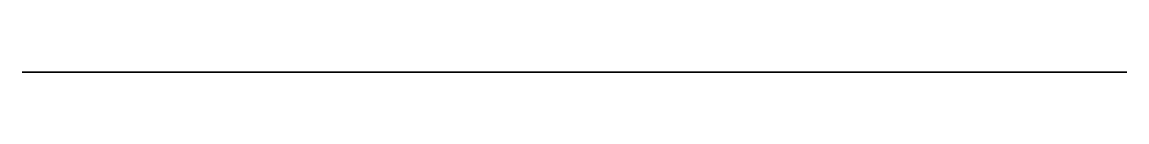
# Model space of a CAD drawing. Header units: millimetres. Extents: x -55 to 43, y 0 to 0.
import ezdxf

# ---------------------------------------------------------------- set-up
doc = ezdxf.new("R2010")
doc.units = ezdxf.units.MM

msp = doc.modelspace()

# ---------------------------------------------------------------- linework, layer by layer
for q in [(42.965, 0, -34.337), (42.965, 0, 34.337)]:
    msp.add_line((42.965, 0), q)
at = {"extrusion": (0, 1, 0)}
msp.add_arc((0, 0), 55, 218.63158, 141.36842, dxfattribs=at)

doc.saveas('drawing.dxf')
